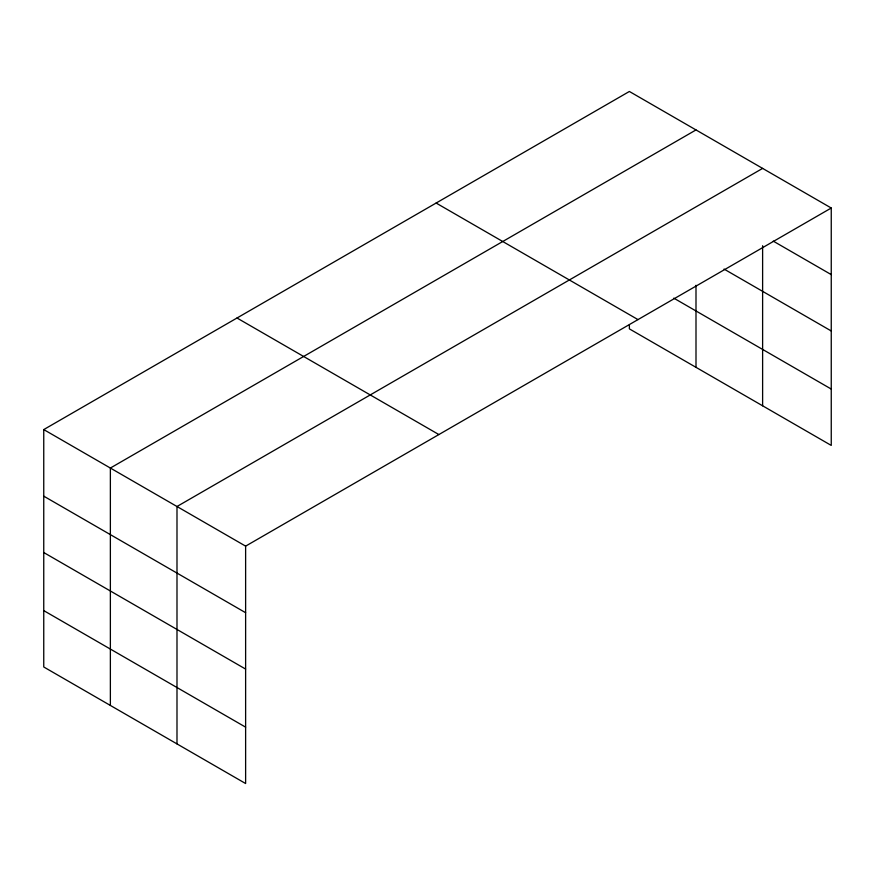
<?xml version="1.0" encoding="UTF-8"?>
<svg xmlns="http://www.w3.org/2000/svg" width="875" height="875" viewBox="0 0 875 875"><rect width="100%" height="100%" fill="white"/><g stroke="black" fill="none" stroke-linecap="round" stroke-linejoin="round"><path stroke-width="1.31" d="M831.25 208.02L629.377 91.47L43.75 429.581L43.75 666.98L245.623 783.53L245.623 546.131L831.25 208.02L831.25 445.419L629.377 328.869L629.377 324.844M762.617 245.711L762.617 405.792M695.997 129.938L110.37 468.038L110.37 705.436M762.617 168.394L176.991 506.505L176.991 743.903M773.259 241.128L831.25 274.608M724.041 269.073L831.25 330.969M673.783 298.145L831.25 389.047M436.122 203.044L637.995 319.605M237.005 318.008L438.878 434.558M43.75 429.581L245.623 546.131M43.75 496.158L245.623 612.708M43.75 552.53L245.623 669.08M43.75 610.608L245.623 727.158M695.997 285.294L695.997 367.336"/></g></svg>
